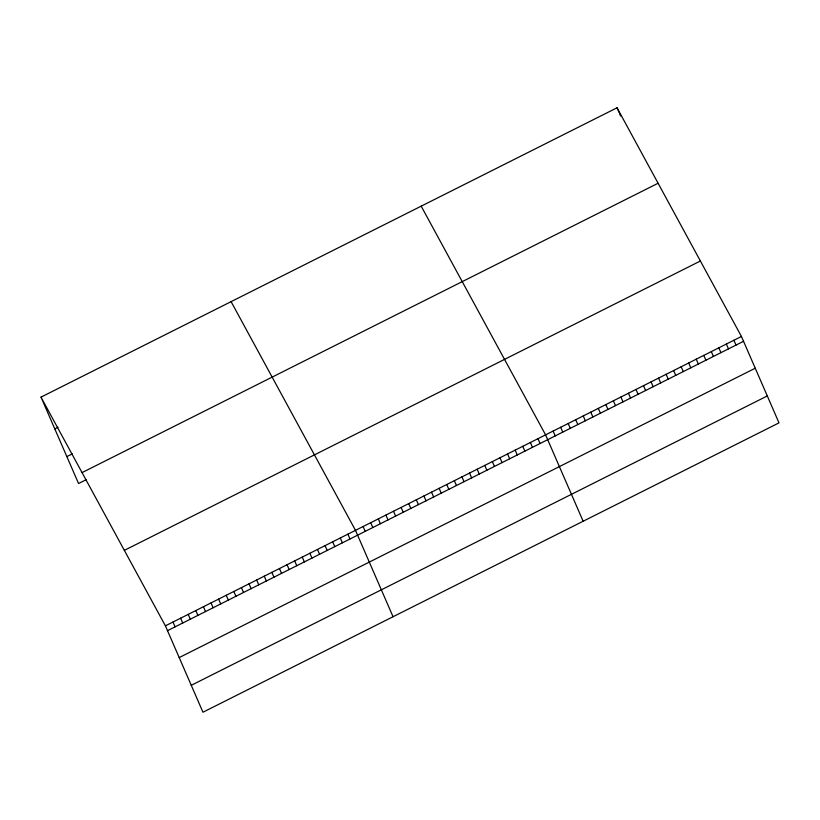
<?xml version="1.0" encoding="UTF-8"?>
<svg xmlns="http://www.w3.org/2000/svg" width="820" height="820" viewBox="0 0 820 820"><rect width="100%" height="100%" fill="white"/><g stroke="black" fill="none" stroke-linecap="round" stroke-linejoin="round"><path stroke-width="1.23" d="M41 397.136L617.04 107.779L741.444 336.477L779 422.864L202.96 712.221L165.404 625.834L41 397.136L78.556 483.523L86.161 479.7M54.807 428.88L58.066 427.24M66.861 456.607L72.293 453.88M82.051 472.607L658.091 183.249M124.343 550.364L700.382 261.006M165.404 625.834L741.444 336.477M167.495 630.662L743.535 341.315M179.201 657.578L755.24 368.221M191.255 685.305L767.294 395.947M421.183 206.158L545.587 434.856L583.143 521.243M231.096 301.647L355.49 530.345L393.057 616.732M733.91 340.259L736.011 345.097M726.376 344.051L728.478 348.879M617.04 107.779L619.141 112.617M619.623 113.734L620.607 115.979M718.843 347.834L720.944 352.661M711.309 351.616L713.41 356.444M703.775 355.398L705.876 360.226M696.241 359.18L698.343 364.018M688.708 362.963L690.809 367.801M681.174 366.755L683.275 371.583M673.64 370.537L675.741 375.365M666.106 374.32L668.208 379.147M658.583 378.102L660.674 382.93M651.049 381.884L653.15 386.712M643.515 385.666L645.617 390.505M635.982 389.459L638.083 394.287M628.448 393.241L630.549 398.069M620.914 397.023L623.015 401.851M613.38 400.806L615.482 405.633M605.847 404.588L607.948 409.416M598.313 408.37L600.414 413.208M590.779 412.152L592.88 416.99M583.245 415.945L585.347 420.773M575.712 419.727L577.813 424.555M568.188 423.509L570.289 428.337M560.654 427.292L562.756 432.119M553.121 431.074L555.222 435.912M537.981 438.679L540.083 443.507M530.376 442.503L532.477 447.33M522.77 446.316L524.872 451.154M515.175 450.139L517.266 454.967M507.57 453.962L509.671 458.79M499.964 457.775L502.065 462.603M492.359 461.598L494.46 466.426M484.753 465.411L486.854 470.249M477.148 469.235L479.249 474.062M469.553 473.058L471.654 477.886M461.947 476.871L464.048 481.709M454.341 480.694L456.443 485.522M446.736 484.517L448.837 489.345M439.13 488.33L441.232 493.168M431.525 492.154L433.626 496.981M423.93 495.967L426.031 500.805M416.324 499.79L418.425 504.618M408.719 503.613L410.82 508.441M401.113 507.426L403.214 512.264M393.508 511.249L395.609 516.077M385.912 515.073L388.003 519.9M378.307 518.886L380.408 523.724M370.702 522.709L372.803 527.537M363.096 526.532L365.197 531.36M347.885 534.168L349.986 538.996M340.29 537.981L342.381 542.819M332.684 541.805L334.785 546.632M325.079 545.628L327.18 550.456M317.473 549.441L319.574 554.279M309.868 553.264L311.969 558.092M302.262 557.087L304.363 561.915M294.667 560.9L296.768 565.728M287.061 564.724L289.163 569.551M279.456 568.537L281.557 573.375M271.851 572.36L273.952 577.188M264.245 576.183L266.346 581.011M256.639 579.996L258.741 584.834M249.044 583.819L251.145 588.647M241.439 587.643L243.54 592.47M233.833 591.456L235.934 596.294M226.228 595.279L228.329 600.107M218.622 599.102L220.723 603.93M211.017 602.915L213.118 607.743M203.421 606.739L205.523 611.566M195.816 610.551L197.917 615.389M188.21 614.375L190.312 619.202M180.605 618.198L182.706 623.026M172.999 622.011L175.101 626.849"/></g></svg>
